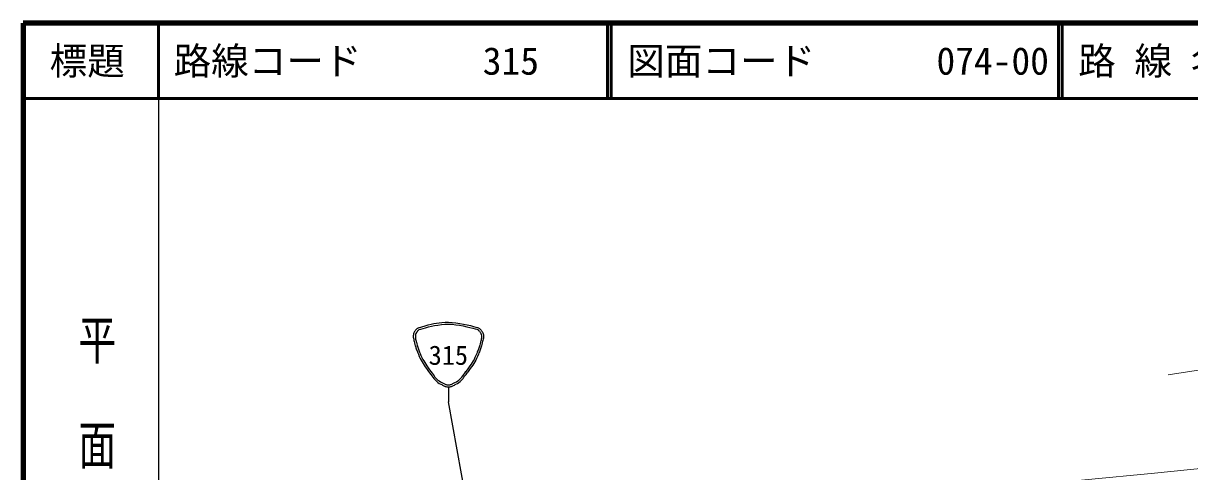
# Model space of a CAD drawing. Units: millimetres, scale not verified. Extents: x 40000 to 680000, y 20000 to 380000.
# Drawn here: x 40000 to 195216, y 320352 to 380000 of the extents above; entities that cross this region are included whole.
import ezdxf
from ezdxf.enums import TextEntityAlignment as Align

# ---------------------------------------------------------------- set-up
doc = ezdxf.new("R2010")
doc.units = ezdxf.units.MM
doc.header["$LTSCALE"] = 1000
for name, color, linetype, lineweight in [('M-STR-HTXT', 7, 'Continuous', 13), ('M-STR-STRC', 7, 'Continuous', 25), ('M-TTL', 2, 'Continuous', 140), ('M-TTL-BAND', 7, 'Continuous', 25), ('M-TTL-LINE', 7, 'Continuous', 50)]:
    doc.layers.add(name, color=color, linetype=linetype, lineweight=lineweight)
doc.layers.add('M-TTL-TXT', color=7, linetype='Continuous')
doc.styles.add('@ＭＳ ゴシック', font='')
doc.styles.add('ＭＳ ゴシック', font='')
doc.styles.get('@ＭＳ ゴシック').set_extended_font_data('@MS Gothic')
doc.styles.get('ＭＳ ゴシック').set_extended_font_data('MS Gothic')

msp = doc.modelspace()

# ---------------------------------------------------------------- linework, layer by layer
at = {"layer": 'M-STR-HTXT'}
for points in [[(192341, 333247), (224877, 338264), (231453, 295685)], [(67984, 308069), (107175, 311859), (133634, 314469), (157313, 316822), (171987, 318360), (190554, 320164), (216242, 322748), (236357, 324872), (254269, 326698), (260482, 327414), (279596, 330556), (290085, 332838)]]:
    msp.add_lwpolyline(points, dxfattribs=at)
at = {"layer": 'M-STR-STRC'}
for p in [(96569, 331627), (106272, 276038)]:
    msp.add_line(p, (96569, 329627), dxfattribs=at)
for points in [[(92569, 339484), (93051, 339633), (93485, 339765), (93882, 339880), (94253, 339978), (94610, 340059), (94963, 340124), (95325, 340173), (95705, 340207), (96116, 340227), (96569, 340232), (97060, 340211), (97572, 340159), (98089, 340081), (98595, 339987), (99075, 339883), (99516, 339777), (99900, 339676), (100214, 339589), (100442, 339522), (100569, 339484)], [(92666, 339245), (92913, 339321), (93206, 339409), (93541, 339504), (93912, 339602), (94312, 339697), (94737, 339786), (95181, 339863), (95638, 339924), (96102, 339963), (96569, 339978), (97048, 339959), (97547, 339909), (98050, 339835), (98543, 339743), (99012, 339642), (99441, 339539), (99816, 339441), (100122, 339356), (100345, 339290), (100470, 339252)], [(92569, 339484), (92501, 339440), (92440, 339397), (92385, 339355), (92334, 339311), (92287, 339265), (92242, 339217), (92199, 339166), (92156, 339110), (92113, 339050), (92069, 338984), (91987, 338838), (91933, 338695), (91902, 338552), (91891, 338410), (91898, 338266), (91918, 338119), (91949, 337969), (91986, 337813), (92027, 337652), (92069, 337484)], [(92662, 339249), (92642, 339231), (92616, 339208), (92585, 339179), (92549, 339145), (92511, 339108), (92471, 339066), (92431, 339023), (92391, 338976), (92354, 338929), (92319, 338880), (92247, 338744), (92202, 338596), (92179, 338441), (92174, 338284), (92184, 338128), (92204, 337981), (92230, 337845), (92258, 337727), (92285, 337631), (92306, 337563)], [(100473, 339252), (100493, 339234), (100519, 339210), (100551, 339181), (100586, 339147), (100625, 339109), (100665, 339068), (100705, 339024), (100745, 338977), (100784, 338929), (100819, 338880), (100891, 338744), (100936, 338596), (100959, 338441), (100963, 338283), (100953, 338127), (100933, 337979), (100907, 337844), (100878, 337726), (100852, 337630), (100831, 337561)], [(100569, 339484), (100636, 339440), (100697, 339397), (100752, 339355), (100803, 339311), (100851, 339265), (100895, 339217), (100939, 339166), (100981, 339110), (101024, 339050), (101069, 338984), (101150, 338838), (101205, 338695), (101236, 338552), (101246, 338410), (101239, 338266), (101219, 338119), (101189, 337969), (101151, 337813), (101110, 337652), (101069, 337484)], [(92069, 337484), (92120, 337287), (92167, 337114), (92212, 336960), (92255, 336819), (92299, 336686), (92344, 336558), (92392, 336428), (92445, 336292), (92503, 336146), (92569, 335984), (92694, 335687), (92816, 335423), (92938, 335185), (93062, 334962), (93194, 334747), (93335, 334531), (93490, 334305), (93661, 334061), (93853, 333790), (94069, 333484)], [(92306, 337563), (92356, 337370), (92403, 337200), (92447, 337048), (92489, 336909), (92532, 336779), (92577, 336653), (92624, 336525), (92675, 336392), (92733, 336248), (92797, 336089), (92921, 335795), (93042, 335534), (93163, 335297), (93286, 335077), (93416, 334864), (93556, 334650), (93709, 334426), (93879, 334184), (94069, 333916), (94283, 333612)], [(100831, 337563), (100781, 337370), (100734, 337200), (100690, 337048), (100648, 336909), (100605, 336779), (100561, 336653), (100514, 336525), (100462, 336392), (100405, 336248), (100340, 336089), (100216, 335795), (100095, 335534), (99975, 335297), (99851, 335077), (99721, 334864), (99581, 334650), (99428, 334426), (99258, 334184), (99068, 333916), (98854, 333612)], [(101069, 337484), (101017, 337287), (100970, 337114), (100925, 336960), (100882, 336819), (100838, 336686), (100793, 336558), (100745, 336428), (100693, 336292), (100634, 336146), (100569, 335984), (100443, 335687), (100321, 335423), (100200, 335185), (100075, 334962), (99944, 334747), (99802, 334531), (99648, 334305), (99476, 334061), (99284, 333790), (99069, 333484)], [(94069, 333484), (94224, 333275), (94365, 333084), (94495, 332909), (94621, 332749), (94747, 332600), (94879, 332463), (95022, 332334), (95181, 332212), (95361, 332096), (95569, 331984), (95676, 331929), (95775, 331875), (95870, 331825), (95961, 331778), (96052, 331736), (96144, 331699), (96240, 331669), (96341, 331647), (96450, 331632), (96569, 331627), (96687, 331632), (96796, 331647), (96897, 331669), (96993, 331699), (97085, 331736), (97176, 331778), (97268, 331825), (97362, 331875), (97462, 331929), (97569, 331984), (97776, 332096), (97956, 332212), (98116, 332334), (98258, 332463), (98390, 332600), (98517, 332749), (98642, 332909), (98773, 333084), (98913, 333275), (99069, 333484)], [(94245, 333660), (94397, 333457), (94533, 333271), (94660, 333100), (94782, 332943), (94904, 332798), (95032, 332663), (95172, 332538), (95327, 332420), (95503, 332308), (95706, 332200), (95798, 332154), (95885, 332108), (95966, 332065), (96045, 332024), (96124, 331988), (96203, 331956), (96285, 331930), (96372, 331910), (96466, 331897), (96569, 331893), (96671, 331897), (96765, 331910), (96852, 331930), (96934, 331956), (97014, 331988), (97092, 332024), (97171, 332065), (97253, 332108), (97339, 332154), (97432, 332200), (97634, 332308), (97811, 332420), (97966, 332538), (98105, 332663), (98233, 332798), (98356, 332943), (98478, 333100), (98604, 333271), (98741, 333457), (98892, 333660)]]:
    msp.add_lwpolyline(points, dxfattribs=at)
at = {"layer": 'M-TTL'}
for p, q in [((40000, 380000), (40000, 20000)), ((680000, 380000), (40000, 380000))]:
    msp.add_line(p, q, dxfattribs=at)
at = {"layer": 'M-TTL-BAND'}
msp.add_line((58000, 370000), (58000, 20000), dxfattribs=at)
at = {"layer": 'M-TTL-LINE'}
for p, q in [((58000, 380000), (58000, 370000)), ((117750, 380000), (117750, 370000)), ((118250, 380000), (118250, 370000)), ((177750, 380000), (177750, 370000)), ((178250, 380000), (178250, 370000)), ((40000, 370000), (680000, 370000))]:
    msp.add_line(p, q, dxfattribs=at)

# ---------------------------------------------------------------- texts
at = {"layer": 'M-STR-STRC', "style": 'ＭＳ ゴシック'}
msp.add_text('315', height=2566, dxfattribs=at).set_placement((93944, 333796), align=Align.BOTTOM_LEFT)
at = {"layer": 'M-TTL-BAND', "style": '@ＭＳ ゴシック', "width": 1.4}
msp.add_text('平  面  図', height=3666, rotation=270, dxfattribs=at).set_placement((49777, 306475), align=Align.MIDDLE_RIGHT)
at = {"layer": 'M-TTL-TXT', "style": 'ＭＳ ゴシック'}
msp.add_text('標題', height=3666, dxfattribs=at).set_placement((48500, 375000), align=Align.MIDDLE_CENTER)
for s, p in [('路線コード', (60000, 375000)), ('路 線 名', (180380, 375000)), ('315', (101142, 375000)), ('図面コード', (120380, 375000)), ('074-00', (161521, 375000))]:
    msp.add_text(s, height=3666, dxfattribs=at).set_placement(p, align=Align.MIDDLE_LEFT)

doc.saveas('drawing.dxf')
